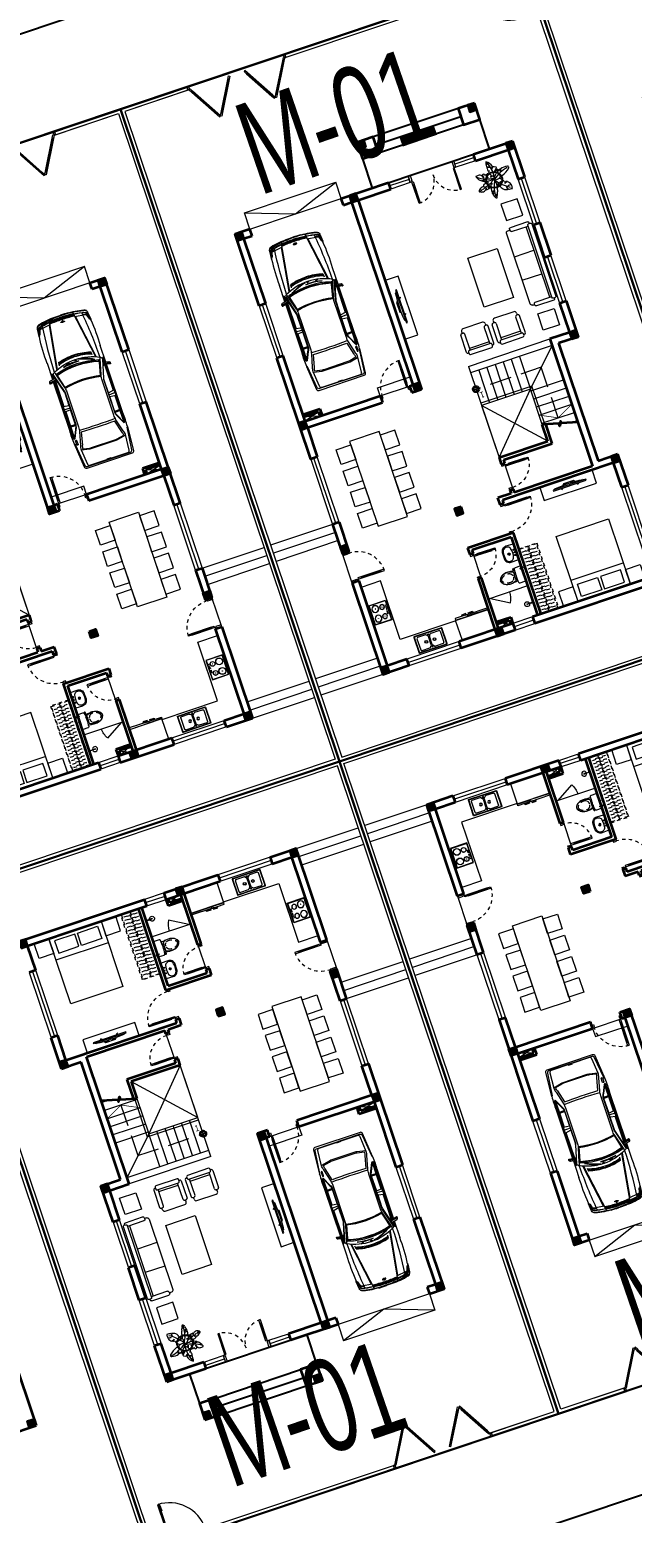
# Model space of a CAD drawing. Header units: metres. Extents: x 568006 to 1139366, y 2064802 to 4131555.
# Drawn here: x 569579.48 to 569596.98, y 2065793.66 to 2065836.79 of the extents above; entities that cross this region are included whole.
import ezdxf
from ezdxf.enums import TextEntityAlignment as Align
from ezdxf.xclip import XClip

# ---------------------------------------------------------------- set-up
doc = ezdxf.new("R2010")
doc.units = ezdxf.units.M
doc.header["$XCLIPFRAME"] = 0
for name, pattern in [('$AUDIT_BAD_LTYPE2', [0]), ('CENTER', [2, 1.25, -0.25, 0.25, -0.25]), ('DASHED', [0.75, 0.5, -0.25]), ('HIDDEN', [0.375, 0.25, -0.125]), ('HIDDEN2', [0.1875, 0.125, -0.0625]), ('X-5M-G-MB PHONGNGU$0$HIDDEN2', [0.1875, 0.125, -0.0625]), ('xref-thap C (mb tang 32-2)$0$HIDDEN', [0.375, 0.25, -0.125]), ('Xref-VCMT-BT3 - tuong bao$0$HIDDEN', [0.375, 0.25, -0.125])]:
    doc.linetypes.add(name, pattern=pattern)
doc.layers.get('0').update_dxf_attribs({"linetype": 'CONTINUOUS'})
doc.layers.get('DEFPOINTS').update_dxf_attribs({"color": 152, "linetype": 'CONTINUOUS'})
for name, color, linetype, lineweight in [('-CONCRETE', 1, 'CONTINUOUS', 35), ('-DOOR', 137, 'CONTINUOUS', 9), ('-FURNITURE', 46, 'CONTINUOUS', 9), ('-HIDE', 3, 'HIDDEN', 13), ('-KH', 143, 'CONTINUOUS', 13), ('-LINE1', 7, 'CONTINUOUS', 18), ('-TEXT', 7, 'CONTINUOUS', 15), ('-WALL', 4, 'CONTINUOUS', 35), ('A-Cay', 75, 'CONTINUOUS', 5), ('A-KY HIEU', 34, 'CONTINUOUS', 20), ('Bighome_khuat', 251, 'DASHED', 5), ('E- RANH GIOI', 1, 'CENTER', 13), ('hung-demlonha', 7, 'CONTINUOUS', 15)]:
    doc.layers.add(name, color=color, linetype=linetype, lineweight=lineweight)
for name, color, linetype in [('datOBt', 42, 'CONTINUOUS'), ('ghi_chu', 7, 'CONTINUOUS'), ('LogDg', 7, 'CONTINUOUS'), ('loKBT', 42, 'CONTINUOUS'), ('SOLO', 7, 'CONTINUOUS'), ('ViaHeS', 32, 'CONTINUOUS')]:
    doc.layers.add(name, color=color, linetype=linetype)
doc.styles.add('1', font='arial.ttf')
doc.styles.add('kieuchuDim', font='arial.ttf', dxfattribs={"width": 0.75})
doc.styles.add('QH1', font='arialbd.ttf', dxfattribs={"width": 0.8})

# ---------------------------------------------------------------- blocks, each defined once
blk = doc.blocks.new('A$C33BC4D2A')
at = {"layer": 'A-KY HIEU', "color": 0, "const_width": 1.022}
blk.add_lwpolyline([(14.345, -292.097), (14.345, -4.903), (414.985, -4.903), (414.985, -292.097)], close=True, dxfattribs=at)
at = {"layer": 'DEFPOINTS', "color": 125}
blk.add_lwpolyline([(0, -297), (420, -297), (420, 0), (0, 0)], close=True, dxfattribs=at)
blk = doc.blocks.new('t1$0$D11')
at = {"linetype": '$AUDIT_BAD_LTYPE2'}
for p, q in [((70, 100), (70, 1000)), ((90, 1000), (90, 100))]:
    blk.add_line(p, q, dxfattribs=at)
for points in [[(50, 1000), (90, 1000), (90, 1100), (50, 1100), (50, 1000)], [(50, 1003), (50, 100)], [(50, 100), (90, 100), (90, 0), (50, 0), (50, 100)]]:
    blk.add_lwpolyline(points)
for points in [[(118, 895), (118, 1064), (90, 1064), (90, 1036), (113, 1036), (113, 895)], [(0, 0), (50, 0), (50, -40), (60, -40), (60, -100), (0, -100)], [(1200, 0), (1150, 0), (1150, -40), (1140, -40), (1140, -100), (1200, -100)]]:
    blk.add_lwpolyline(points, close=True)
at = {"linetype": '$AUDIT_BAD_LTYPE2', "ltscale": 0.3}
blk.add_arc((50, 0), 1100, 0, 90, dxfattribs=at)
blk = doc.blocks.new('A$C6CE07C06')
for p, q in [((1925, 1839), (1915, 1601)), ((2811, 1945), (2844, 1766)), ((2816, 1953), (2822, 1954)), ((2828, 1949), (2860, 1769)), ((2900, 1839), (3433, 1839)), ((1355, 1774), (989, 1774)), ((1356, 1801), (1350, 1615)), ((1387, 1801), (1382, 1615)), ((1842, 1774), (1387, 1774)), ((1857, 1615), (1840, 1801)), ((1980, 1615), (2018, 1801)), ((2839, 1774), (2013, 1774)), ((2856, 1761), (2853, 1760)), ((3068, 1815), (2905, 1815)), ((3055, 1801), (2907, 1801)), ((2996, 1774), (2912, 1774)), ((3245, 1511), (3341, 1500)), ((3370, 1393), (3312, 1380)), ((3391, 1290), (3332, 1281)), ((3406, 1186), (3347, 1180)), ((3414, 1081), (3355, 1079)), ((3341, 465), (3245, 454)), ((3370, 572), (3312, 585)), ((3391, 675), (3332, 685)), ((3406, 779), (3347, 785)), ((3414, 884), (3355, 886)), ((1355, 191), (989, 191)), ((1356, 164), (1350, 350)), ((1387, 164), (1382, 351)), ((1842, 191), (1387, 191)), ((1857, 351), (1840, 164)), ((1925, 127), (1915, 364)), ((1980, 351), (2018, 164)), ((2839, 191), (2013, 191)), ((2811, 20), (2844, 199)), ((2816, 12), (2822, 11)), ((2828, 16), (2860, 196)), ((2901, 127), (3422, 127)), ((3068, 150), (2905, 150)), ((3055, 164), (2907, 164)), ((2996, 191), (2912, 191))]:
    blk.add_line(p, q)
for points in [[(48, 285), (48, 1680, -0.373826), (99, 1739), (803, 1820), (820, 1839), (54, 1773, 0.383818), (0, 1713), (0, 252, 0.383818), (54, 192), (820, 126), (803, 145), (99, 226, -0.373826)], [(2557, 404), (3001, 284, 0.388671), (3036, 301, 0.143383), (3036, 1665, 0.390953), (3001, 1682), (2557, 1559, -0.106047)], [(4564, 983, 0.027521), (4546, 1368, -0.543027), (4554, 1373), (4603, 1360, -0.308444), (4617, 1345, -0.028524), (4637, 983, -0.028524), (4617, 620, -0.308444), (4603, 605), (4554, 592, -0.543027), (4546, 597, 0.027521)], [(4501, 981, 0.027754), (4500, 1005, 0.037978), (4497, 1021, 0.078467), (4490, 1036, 0.253942), (4486, 1038, 0.253942), (4481, 1036, 0.078467), (4475, 1021, 0.037978), (4472, 1005, 0.027754), (4470, 981, 0.027754), (4472, 958, 0.037978), (4475, 941, 0.078467), (4481, 927, 0.253942), (4486, 924, 0.253942), (4490, 927, 0.078467), (4497, 941, 0.037978), (4500, 958, 0.027754)], [(906, 228), (776, 228, 0.414214), (764, 215), (764, 203, 0.414214), (776, 190), (906, 190, 0.414214), (919, 203), (919, 215, 0.414214)]]:
    blk.add_lwpolyline(points, format="xyb", close=True)
for points in [[(817, 1835, -0.039974), (1255, 1839), (2827, 1839)], [(2834, 1801), (999, 1801, 0.768317), (992, 1772), (1240, 1655, 0.14228), (1371, 1613), (1857, 1615), (1865, 1608), (1971, 1608), (1980, 1615), (2389, 1615, 0.077278), (2451, 1624), (3023, 1782, 0.231129), (3080, 1839)], [(2912, 1774), (2884, 1931, 0.322829), (2849, 1965), (2812, 1959, 0.422531), (2806, 1952), (2842, 1758), (2825, 1723)], [(4578, 1777, -0.06824), (4603, 1702, -0.051611), (4688, 983), (4688, 1178, 0.069896), (4626, 1707, 0.32103), (4523, 1797), (4292, 1820, 0.311578), (4273, 1810, 0.311578)], [(4553, 340, -0.027873), (3110, 247, -0.059366), (3058, 256), (2582, 386, 0.079464), (2446, 413), (1281, 413, 0.06068), (1127, 394), (736, 296, -0.120949), (592, 270), (116, 311, -0.39497), (59, 371), (59, 1600, -0.404135), (117, 1660), (602, 1699, -0.112937), (736, 1673), (1127, 1571, 0.06068), (1281, 1553), (2446, 1553, 0.070217), (2582, 1578), (3058, 1711, -0.044809), (3109, 1718, -0.02806), (4553, 1625)], [(585, 1698), (531, 1430, 0.050349), (524, 1369), (524, 593, 0.051729), (531, 530), (585, 271)], [(713, 346, -0.11132), (605, 325), (561, 536, -0.051729), (555, 593), (555, 1369, -0.050349), (560, 1424), (605, 1644, -0.111864), (714, 1623), (1102, 1522, 0.016174), (1102, 443), (713, 347)], [(2832, 150), (1846, 150), (999, 150, -0.758852), (984, 205), (1232, 321, -0.14996), (1372, 364), (1915, 364), (2389, 364, -0.077307), (2455, 354), (3016, 199, 0.360394), (3088, 230, 0.242572), (3089, 1735, 0.360655), (3017, 1766), (2455, 1611, -0.077307), (2389, 1601), (1915, 1601), (1372, 1601, -0.137614), (1232, 1645), (984, 1761, -0.758852), (999, 1815), (1846, 1815), (2832, 1815)], [(1170, 1557, 0.017383), (1170, 408, -9.34877)], [(2526, 1563, -0.107872), (2527, 402, 0.970081)], [(2537, 1565, -0.107895), (2538, 400, -0.109161)], [(3212, 1273, -0.045041), (3259, 1070, 0.050749), (3081, 1543, -0.062222), (3208, 1285), (3219, 1281), (3256, 1209)], [(3104, 1495, -0.052375), (3205, 1275), (3214, 1272), (3259, 1184)], [(4609, 1370, 0.043765), (4549, 1724, 0.303464), (4496, 1773), (4373, 1795, 0.018633), (4273, 1810, 0.083909), (4370, 1778), (4493, 1756, -0.304556), (4533, 1720, -0.038587), (4593, 1374)], [(4517, 1385), (4476, 1703, 0.304567), (4446, 1739), (4333, 1770, -0.23887), (4324, 1778), (4320, 1790)], [(4512, 1628), (4500, 1706, 0.304567), (4453, 1762), (4438, 1766)], [(3197, 762, -0.045041), (3153, 558, 0.050749), (3195, 1062, -0.062222), (3198, 775), (3207, 766), (3242, 679)], [(3239, 660), (3198, 760), (3191, 767, 0.052375), (3195, 1009)], [(4578, 188, 0.06824), (4603, 263, 0.051611), (4688, 983), (4688, 788, -0.069896), (4626, 258, -0.32103), (4523, 168), (4292, 145, -0.311578), (4273, 155, -0.311578)], [(4578, 988, 0.025968), (4561, 1353, -0.502127), (4565, 1357), (4613, 1347)], [(4613, 618), (4565, 608, -0.502127), (4561, 612, 0.02601), (4578, 977, 0.026384)], [(4689, 1226), (4695, 1226, -0.001921), (4700, 983)], [(4689, 739), (4695, 739, 0.001921), (4700, 983)], [(4611, 595, -0.046101), (4549, 241, -0.303464), (4496, 192), (4373, 171, -0.018633), (4273, 155, -0.083909), (4370, 187), (4493, 209, 0.304556), (4533, 245, 0.038587), (4593, 591)], [(4517, 580), (4476, 262, -0.304567), (4446, 227), (4333, 195, 0.23887), (4324, 187), (4320, 175)], [(817, 130, 0.041495), (1267, 127), (2827, 127)], [(2834, 164), (999, 164, -0.768317), (992, 193), (1240, 310, -0.149181), (1371, 351), (1857, 351), (1865, 357), (1971, 357), (1980, 351), (2389, 351, -0.077278), (2451, 341), (3023, 184, -0.228236), (3080, 127)], [(2912, 191), (2884, 34, -0.322829), (2849, 0), (2812, 6, -0.422531), (2806, 14), (2842, 207), (2825, 242)], [(4512, 337), (4500, 259, -0.304567), (4453, 203), (4438, 199)]]:
    blk.add_lwpolyline(points, format="xyb")
for points in [[(2072, 1839), (2072, 1815), (2251, 1815), (2251, 1839)], [(2092, 1839), (2092, 1830), (2233, 1830), (2233, 1839)], [(2835, 1963), (2874, 1764), (2872, 1737)], [(2558, 1553), (2959, 1653), (3041, 1653)], [(3153, 1597), (4682, 1360)], [(3157, 1617), (4514, 1407)], [(49, 1051), (76, 1051), (76, 920), (49, 920)], [(3153, 368), (4682, 605)], [(3157, 348), (4514, 558)], [(2072, 127), (2072, 150), (2251, 150), (2251, 127)], [(2092, 127), (2092, 135), (2233, 135), (2233, 127)], [(2558, 412), (2959, 313), (3041, 313)], [(2835, 2), (2874, 201), (2872, 228)]]:
    blk.add_lwpolyline(points)
blk.add_lwpolyline([(4637, 988), (4570, 988), (4570, 977), (4637, 977)], close=True)
blk.add_circle((4502, 982), 17.5)
for centre, radius, start, end in [((2818, 1947), 6.67, 102.2823, 190.4042), ((2821, 1948), 6.67, 10.3268, 82.609), ((3648, -4086), 5929, 83.9529, 92.0822), ((2851, 1767), 6.67, 190.4042, 285.2365), ((2854, 1768), 6.67, 285.2365, 10.3268), ((714, 984), 2372, 343.5716, 16.3779), ((714, 983), 2387, 343.6793, 16.2892), ((1629, 983), 1731, 359.9757, 17.6213), ((1607, 983), 1789, 359.9764, 16.8703), ((1629, 983), 1789, 359.9764, 16.7982), ((3280, 983), 40.8, 103.7631, 256.1858), ((3280, 983), 25.6, 111.5508, 248.398), ((1629, 982), 1731, 342.3787, 0.0243), ((1607, 982), 1789, 343.1297, 0.0236), ((1629, 982), 1789, 343.2018, 0.0236), ((1059, 1015), 3532, 359.565, 5.5133), ((1059, 950), 3532, 354.4867, 0.4446), ((1059, 1015), 3560, 359.5684, 5.381), ((1059, 950), 3560, 354.619, 0.4411), ((4612, 1343), 4.58, 6.5805, 75.1489), ((4612, 622), 4.58, 284.8511, 353.4195), ((2818, 19), 6.67, 169.5958, 257.7177), ((2821, 17), 6.67, 277.391, 349.6732), ((2851, 198), 6.67, 74.7635, 169.5958), ((2854, 197), 6.67, 349.6732, 74.7635), ((3653, 6050), 5928, 267.7698, 276.0029)]:
    blk.add_arc(centre, radius, start, end)
blk = doc.blocks.new('*U185')
for p, q in [((-1310, 550), (-1350, 550)), ((-1330, 100), (-1330, 550)), ((-90, 550), (-50, 550)), ((-70, 100), (-70, 550)), ((-1310, 100), (-1350, 100)), ((-90, 100), (-50, 100))]:
    blk.add_line(p, q)
for points in [[(-1350, 0), (-1310, 0), (-1310, 650), (-1350, 650)], [(-50, 0), (-90, 0), (-90, 650), (-50, 650)], [(-1400, -200), (-1340, -200), (-1340, -40), (-1350, -40), (-1350, 0), (-1400, 0)], [(0, -200), (-60, -200), (-60, -40), (-50, -40), (-50, 0), (0, 0)]]:
    blk.add_lwpolyline(points, close=True)
at = {"linetype": 'HIDDEN', "ltscale": 0.1}
for centre, start, end in [((-1350, 0), 0, 90), ((-50, 0), 90, 180)]:
    blk.add_arc(centre, 650, start, end, dxfattribs=at)
blk = doc.blocks.new('A$Cf08be9d0')
at = {"layer": '-FURNITURE'}
for p, q in [((0, 96), (0, 624)), ((36, 660), (84, 660)), ((60, 720), (60, 660)), ((2280, 780), (120, 780)), ((120, 624), (120, 120)), ((840, 780), (840, 180)), ((1560, 780), (1560, 180)), ((2280, 624), (2280, 120)), ((2364, 660), (2316, 660)), ((2340, 720), (2340, 660)), ((2400, 96), (2400, 624)), ((60, 60), (36, 60)), ((60, 84), (60, 36)), ((2304, 120), (96, 120)), ((96, 0), (2304, 0)), ((2280, 180), (120, 180)), ((2340, 36), (2340, 84)), ((2340, 60), (2364, 60))]:
    blk.add_line(p, q, dxfattribs=at)
for centre, radius, start, end in [((36, 624), 36, 90, 180), ((120, 720), 60, 90, 180), ((84, 624), 36, 0, 90), ((2280, 720), 60, 0, 90), ((2316, 624), 36, 90, 180), ((2364, 624), 36, 0, 90), ((36, 96), 36, 180, 270), ((96, 84), 36, 90, 180), ((96, 36), 36, 180, 270), ((2304, 84), 36, 0, 90), ((2304, 36), 36, 270, 0), ((2364, 96), 36, 270, 0)]:
    blk.add_arc(centre, radius, start, end, dxfattribs=at)
blk = doc.blocks.new('A$Ce56c61a3')
at = {"layer": '-FURNITURE'}
for p, q in [((0, 744), (0, 96)), ((84, 780), (36, 780)), ((60, 780), (60, 804)), ((96, 840), (624, 840)), ((120, 96), (120, 744)), ((624, 720), (120, 720)), ((180, 120), (180, 720)), ((660, 804), (660, 756)), ((720, 780), (660, 780)), ((780, 120), (780, 720)), ((36, 60), (84, 60)), ((60, 60), (60, 36)), ((96, 0), (624, 0)), ((624, 120), (120, 120)), ((660, 36), (660, 84)), ((720, 60), (660, 60))]:
    blk.add_line(p, q, dxfattribs=at)
for centre, radius, start, end in [((36, 744), 36, 90, 180), ((96, 804), 36, 90, 180), ((84, 744), 36, 0, 90), ((624, 804), 36, 0, 90), ((624, 756), 36, 270, 0), ((720, 720), 60, 0, 90), ((36, 96), 36, 180, 270), ((96, 36), 36, 180, 270), ((84, 96), 36, 270, 0), ((624, 84), 36, 0, 90), ((624, 36), 36, 270, 0), ((720, 120), 60, 270, 0)]:
    blk.add_arc(centre, radius, start, end, dxfattribs=at)
blk = doc.blocks.new('*U288')
at = {"color": 251}
blk.add_line((-70, 100), (-70, 600), dxfattribs=at)
for points in [[(-50, 0), (-50, 700), (-90, 700), (-90, 0)], [(-50, 100), (-90, 100), (-90, 600), (-50, 600)], [(-800, -100), (-740, -100), (-740, -40), (-750, -40), (-750, 0), (-800, 0)], [(0, -100), (-60, -100), (-60, -40), (-50, -40), (-50, 0), (0, 0)]]:
    blk.add_lwpolyline(points, close=True)
at = {"layer": 'Bighome_khuat', "linetype": 'Xref-VCMT-BT3 - tuong bao$0$HIDDEN'}
blk.add_arc((-50, 0), 700, 90, 180, dxfattribs=at)
blk = doc.blocks.new('A$C14986441')
at = {"ltscale": 3}
for p, q in [((-250, 420), (-250, -420)), ((240, 430), (-240, 430)), ((-200, 325), (-200, 87)), ((-191, 66), (-149, 24)), ((170, 355), (-170, 355)), ((-128, 15), (128, 15)), ((149, 24), (191, 66)), ((200, 87), (200, 325)), ((250, -420), (250, 420)), ((-240, -430), (240, -430)), ((-200, -325), (-200, -87)), ((-191, -66), (-149, -24)), ((170, -355), (-170, -355)), ((-128, -15), (128, -15)), ((149, -24), (191, -66)), ((200, -87), (200, -325))]:
    blk.add_line(p, q, dxfattribs=at)
blk.add_lwpolyline([(240, -390), (240, 390, 0.414214), (210, 420), (-210, 420, 0.414214), (-240, 390), (-240, -390, 0.414214), (-210, -420), (210, -420, 0.414214)], format="xyb", close=True, dxfattribs=at)
for centre, radius in [((-186, 0), 17.5), ((0, 125), 40), ((0, 125), 35), ((185, 0), 17.5), ((0, -125), 40), ((0, -125), 35)]:
    blk.add_circle(centre, radius, dxfattribs=at)
for centre, radius, start, end in [((-240, 420), 10, 90, 180), ((-170, 325), 30, 90, 180), ((-170, 87), 30, 180, 225), ((-128, 45), 30, 225, 270), ((128, 45), 30, 270, 315), ((170, 325), 30, 0, 90), ((170, 87), 30, 315, 0), ((240, 420), 10, 0, 90), ((-240, -420), 10, 180, 270), ((-170, -87), 30, 135, 180), ((-170, -325), 30, 180, 270), ((-128, -45), 30, 90, 135), ((128, -45), 30, 45, 90), ((170, -325), 30, 270, 0), ((170, -87), 30, 0, 45), ((240, -420), 10, 270, 0)]:
    blk.add_arc(centre, radius, start, end, dxfattribs=at)
blk = doc.blocks.new('A$C23F441E4')
at = {"ltscale": 3}
blk.add_lwpolyline([(-300, 0), (-300, -510), (300, -510), (300, 0), (-300, 0)], dxfattribs=at)
for points in [[(-290, -10), (-290, -500), (290, -500), (290, -10)], [(-100, -46), (-15, -46), (-15, -56), (-100, -56)]]:
    blk.add_lwpolyline(points, close=True, dxfattribs=at)
for centre, radius in [((-147, -359), 100), ((-147, -359), 97), ((-139, -156), 70), ((-139, -156), 67), ((-147, -359), 2), ((-139, -156), 2), ((37, -48), 6.6), ((147, -359), 100), ((147, -359), 97), ((74, -48), 6.6), ((139, -156), 70), ((139, -156), 67), ((112, -48), 6.6), ((139, -156), 2), ((147, -359), 2), ((160, -48), 6.6)]:
    blk.add_circle(centre, radius, dxfattribs=at)
blk = doc.blocks.new('A$C55AD6C8F')
at = {"ltscale": 3}
for p, q in [((-670, 624), (-670, 1000)), ((-670, 1000), (-624, 1000)), ((-624, 1000), (-624, 624)), ((0, 1000), (-615, 1000)), ((-615, 1000), (-615, 0)), ((0, 0), (0, 1000)), ((-624, 624), (-670, 624)), ((-670, 613), (-670, 18)), ((-624, 613), (-670, 613)), ((-624, 18), (-624, 613)), ((-670, 18), (-624, 18)), ((-615, 0), (0, 0))]:
    blk.add_line(p, q, dxfattribs=at)
at = {"ltscale": 3, "elevation": 0}
for points in [[(-670, 688), (-670, 657), (-710, 657), (-710, 788), (-691, 788), (-691, 688)], [(-670, 549), (-670, 580), (-710, 580), (-710, 449), (-691, 449), (-691, 549)]]:
    blk.add_lwpolyline(points, close=True, dxfattribs=at)
blk = doc.blocks.new('*U186')
at = {"color": 251}
blk.add_line((-70, 100), (-70, 700), dxfattribs=at)
for points in [[(-50, 0), (-50, 800), (-90, 800), (-90, 0)], [(-50, 100), (-90, 100), (-90, 700), (-50, 700)], [(-900, -100), (-840, -100), (-840, -40), (-850, -40), (-850, 0), (-900, 0)], [(0, -100), (-60, -100), (-60, -40), (-50, -40), (-50, 0), (0, 0)]]:
    blk.add_lwpolyline(points, close=True)
at = {"layer": 'Bighome_khuat', "linetype": 'Xref-VCMT-BT3 - tuong bao$0$HIDDEN'}
blk.add_arc((-50, 0), 800, 90, 180, dxfattribs=at)
blk = doc.blocks.new('*U289')
at = {"color": 251}
blk.add_line((-70, 100), (-70, 700), dxfattribs=at)
for points in [[(-50, 0), (-50, 800), (-90, 800), (-90, 0)], [(-50, 100), (-90, 100), (-90, 700), (-50, 700)], [(-900, -200), (-840, -200), (-840, -40), (-850, -40), (-850, 0), (-900, 0)], [(0, -200), (-60, -200), (-60, -40), (-50, -40), (-50, 0), (0, 0)]]:
    blk.add_lwpolyline(points, close=True)
at = {"layer": 'Bighome_khuat', "linetype": 'Xref-VCMT-BT3 - tuong bao$0$HIDDEN'}
blk.add_arc((-50, 0), 800, 90, 180, dxfattribs=at)
blk = doc.blocks.new('A$C32e20c34')
blk.add_line((657, 2050), (657, 450))
for points in [[(0, 2050), (450, 2050), (450, 2500), (0, 2500)], [(109, 1910), (485.5, 1910), (485.5, 1292.5), (109, 1292.5)], [(109, 590), (485.5, 590), (485.5, 1207.5), (109, 1207.5)], [(0, 450), (450, 450), (450, 0), (0, 0)]]:
    blk.add_lwpolyline(points, close=True)
blk.add_lwpolyline([(0, 2050), (2000, 2050), (2000, 450), (0, 450), (0, 2050)])
blk = doc.blocks.new('*U256')
at = {"linetype": 'X-5M-G-MB PHONGNGU$0$HIDDEN2'}
for points in [[(0, 600), (0, 0), (2182, 0), (2182, 600)], [(2162, 580), (2162, 20), (20, 20), (20, 580)], [(2162, 287), (2162, 313), (20, 313), (20, 287)], [(114, 319), (109, 319), (109, 280), (114, 280)], [(228, 319), (223, 319), (223, 280), (228, 280)], [(342, 319), (337, 319), (337, 280), (342, 280)], [(456, 319), (451, 319), (451, 280), (456, 280)], [(570, 319), (565, 319), (565, 280), (570, 280)], [(684, 319), (679, 319), (679, 280), (684, 280)], [(798, 319), (793, 319), (793, 280), (798, 280)], [(912, 319), (907, 319), (907, 280), (912, 280)], [(1026, 319), (1021, 319), (1021, 280), (1026, 280)], [(1140, 319), (1135, 319), (1135, 280), (1140, 280)], [(1254, 319), (1249, 319), (1249, 280), (1254, 280)], [(1368, 319), (1363, 319), (1363, 280), (1368, 280)], [(1482, 319), (1477, 319), (1477, 280), (1482, 280)], [(1596, 319), (1591, 319), (1591, 280), (1596, 280)], [(1710, 319), (1705, 319), (1705, 280), (1710, 280)], [(1824, 319), (1819, 319), (1819, 280), (1824, 280)], [(1938, 319), (1933, 319), (1933, 280), (1938, 280)], [(2052, 319), (2047, 319), (2047, 280), (2052, 280)]]:
    blk.add_lwpolyline(points, close=True, dxfattribs=at)
for points in [[(122, 313), (122, 515), (100, 515), (100, 313)], [(236, 313), (236, 515), (214, 515), (214, 313)], [(350, 313), (350, 515), (328, 515), (328, 313)], [(464, 313), (464, 515), (442, 515), (442, 313)], [(578, 313), (578, 515), (556, 515), (556, 313)], [(692, 313), (692, 515), (670, 515), (670, 313)], [(806, 313), (806, 515), (784, 515), (784, 313)], [(920, 313), (920, 515), (898, 515), (898, 313)], [(1034, 313), (1034, 515), (1012, 515), (1012, 313)], [(1148, 313), (1148, 515), (1126, 515), (1126, 313)], [(1262, 313), (1262, 515), (1240, 515), (1240, 313)], [(1376, 313), (1376, 515), (1354, 515), (1354, 313)], [(1490, 313), (1490, 515), (1468, 515), (1468, 313)], [(1604, 313), (1604, 515), (1582, 515), (1582, 313)], [(1718, 313), (1718, 515), (1696, 515), (1696, 313)], [(1832, 313), (1832, 515), (1810, 515), (1810, 313)], [(1946, 313), (1946, 515), (1924, 515), (1924, 313)], [(2060, 313), (2060, 515), (2038, 515), (2038, 313)], [(100, 287), (100, 92), (122, 92), (122, 287)], [(214, 287), (214, 92), (236, 92), (236, 287)], [(328, 287), (328, 92), (350, 92), (350, 287)], [(442, 287), (442, 92), (464, 92), (464, 287)], [(556, 287), (556, 92), (578, 92), (578, 287)], [(670, 287), (670, 92), (692, 92), (692, 287)], [(784, 287), (784, 92), (806, 92), (806, 287)], [(898, 287), (898, 92), (920, 92), (920, 287)], [(1012, 287), (1012, 92), (1034, 92), (1034, 287)], [(1126, 287), (1126, 92), (1148, 92), (1148, 287)], [(1240, 287), (1240, 92), (1262, 92), (1262, 287)], [(1354, 287), (1354, 92), (1376, 92), (1376, 287)], [(1468, 287), (1468, 92), (1490, 92), (1490, 287)], [(1582, 287), (1582, 92), (1604, 92), (1604, 287)], [(1696, 287), (1696, 92), (1718, 92), (1718, 287)], [(1810, 287), (1810, 92), (1832, 92), (1832, 287)], [(1924, 287), (1924, 92), (1946, 92), (1946, 287)], [(2038, 287), (2038, 92), (2060, 92), (2060, 287)]]:
    blk.add_lwpolyline(points, dxfattribs=at)
blk = doc.blocks.new('XR.MB.LM123$0$tvi 1')
blk.add_lwpolyline([(29, 0), (29, -1000), (0, -1000), (0, 0)], close=True)
for points in [[(-24, -236), (-39, -252)], [(0, -285), (-39, -252)], [(0, -256), (-24, -236)], [(29, -50), (52, -81)], [(70, -315), (111, -350), (111, -650), (70, -685)], [(89, -446), (89, -360), (71, -345)], [(0, -715), (-39, -748)], [(-24, -764), (-39, -748)], [(0, -744), (-24, -764)], [(89, -554), (89, -640), (71, -655)], [(89, -446), (73, -446)], [(89, -554), (73, -554)], [(29, -950), (52, -919)]]:
    blk.add_lwpolyline(points)
blk.add_arc((-4025, -500), 4099, 354.1311, 5.8689)
blk = doc.blocks.new('A$C5C575821')
at = {"layer": '-CONCRETE'}
h = blk.add_hatch(color=256, dxfattribs=at)
h.dxf.hatch_style = 1
h.paths.add_polyline_path([(0, 200), (0, 0), (200, 0), (200, 200)])
blk.add_lwpolyline([(0, 0), (200, 0), (200, 200), (0, 200)], close=True, dxfattribs=at)
blk = doc.blocks.new('LUOI M1')
at = {"layer": '-WALL'}
for p in [(-200, 13100), (4600, 13100), (8100, 13100), (-200, 9400), (4600, 9400), (8100, 9400), (-200, 5600), (4600, 5600), (8100, 5600), (-200, -200), (4600, -200), (8100, -200)]:
    blk.add_blockref('A$C5C575821', p, dxfattribs=at)
blk = doc.blocks.new('*U83')
at = {"color": 251}
blk.add_line((-70, 100), (-70, 550), dxfattribs=at)
for points in [[(-50, 0), (-50, 650), (-90, 650), (-90, 0)], [(-50, 100), (-90, 100), (-90, 550), (-50, 550)], [(-750, -100), (-690, -100), (-690, -40), (-700, -40), (-700, 0), (-750, 0)], [(0, -100), (-60, -100), (-60, -40), (-50, -40), (-50, 0), (0, 0)]]:
    blk.add_lwpolyline(points, close=True)
at = {"layer": 'Bighome_khuat', "linetype": 'Xref-VCMT-BT3 - tuong bao$0$HIDDEN'}
blk.add_arc((-50, 0), 650, 90, 180, dxfattribs=at)
blk = doc.blocks.new('A$Ca51cd422')
for p, q in [((167, 414), (224, 414)), ((195, 383), (195, 443)), ((249, 215), (342, 215)), ((267, 429), (324, 429)), ((295, 398), (295, 458)), ((295, 165), (295, 264)), ((367, 414), (424, 414)), ((395, 383), (395, 443))]:
    blk.add_line(p, q)
for points in [[(0, 200, 0.414214), (200, 0), (390, 0, 0.414214), (590, 200), (581, 446, 0.409799), (551, 475), (39, 475, 0.403607), (9, 446)], [(177, 40, 0.090773), (424, 43, 0.149887), (521, 96, 0.430722), (482, 321, 0.080637), (470, 327, 0.127732), (125, 329, 0.074208), (114, 325, 0.443092), (69, 96, 0.13364), (154, 46, 0.033617)]]:
    blk.add_lwpolyline(points, format="xyb", close=True)
for centre, radius in [((195, 414), 17.5), ((295, 215), 37.5), ((295, 215), 22.5), ((295, 215), 22.5), ((295, 429), 17.5), ((395, 414), 17.5)]:
    blk.add_circle(centre, radius)
blk = doc.blocks.new('shower')
for points in [[(180929, -32327), (180902, -32327), (180902, -32316), (180929, -32316)], [(180919, -32316), (180912, -32316), (180912, -32147), (180919, -32147)]]:
    blk.add_lwpolyline(points, close=True)
for radius, start, end in [(72, 272.7907, 267.2093), (8.35, 294.8355, 245.1645)]:
    blk.add_arc((180916, -32147), radius, start, end)
blk = doc.blocks.new('A$C18091ED7')
for p, q in [((-83, -267), (-83, -300)), ((-83, -278), (-83, -288)), ((-61, -290), (-83, -290)), ((-63, -265), (-81, -265)), ((-61, -267), (-61, -300)), ((0, -42), (0, 0)), ((61, -267), (61, -300)), ((61, -290), (83, -290)), ((63, -265), (81, -265)), ((83, -267), (83, -300)), ((83, -278), (83, -288)), ((146, -27), (179, -27)), ((146, -27), (146, -30)), ((146, -30), (166, -30)), ((153, -37), (146, -30)), ((152, 0), (152, -27)), ((152, 0), (179, 0)), ((153, -37), (166, -37)), ((153, -40), (153, -37)), ((153, -40), (178, -40)), ((153, -40), (178, -40)), ((153, -40), (153, -42)), ((165, -262), (165, -290)), ((185, -30), (166, -30)), ((178, -37), (166, -37)), ((168, -260), (228, -260)), ((168, -292), (207, -292)), ((185, -30), (178, -37)), ((178, -37), (178, -40)), ((178, -40), (178, -42)), ((179, 0), (179, -27)), ((179, -27), (185, -27)), ((185, -27), (185, -30)), ((231, -274), (231, -262))]:
    blk.add_line(p, q)
for points in [[(230, -219, -0.137407), (225, -235), (222, -241, -0.236081), (198, -255, -0.051961), (-198, -255, -0.236081), (-222, -241), (-225, -235, -0.137407), (-230, -219), (-230, -72, -0.198912), (-226, -63), (-209, -46, -0.198912), (-200, -42), (0, -42), (200, -42, -0.198912), (209, -46), (226, -63, -0.198912), (230, -72)], [(144, -619, -0.212405), (26, -734, -0.027685), (-1, -739, -0.022279), (-26, -734, -0.212405), (-144, -619, -0.142796), (-167, -428, -0.093005), (-128, -309, -0.256439), (-111, -300), (0, -300), (111, -300, -0.256439), (128, -309, -0.093005), (167, -428, -0.142796)]]:
    blk.add_lwpolyline(points, format="xyb", close=True)
at = {"linetype": 'xref-thap C (mb tang 32-2)$0$HIDDEN', "ltscale": 100}
blk.add_lwpolyline([(61, -669, -0.199031), (0, -699, -0.199031), (-61, -669, -0.218924), (-132, -478, -0.153791), (-112, -404, -0.236701), (0, -348, -0.236701), (112, -404, -0.153791), (132, -478, -0.218924)], format="xyb", close=True, dxfattribs=at)
blk.add_circle((166, -78), 13.9)
for centre, radius, start, end in [((-81, -267), 1.98, 90, 180), ((-63, -267), 1.98, 0, 90), ((63, -267), 1.98, 90, 180), ((81, -267), 1.98, 0, 90), ((168, -262), 2.47, 90, 180), ((168, -290), 2.47, 180, 270), ((207, -277), 15.5, 270, 306.4659), ((168, -225), 80.1, 306.4659, 320.3123), ((228, -274), 2.47, 320.3123, 0)]:
    blk.add_arc(centre, radius, start, end)
for points in [[(-156, -259), (-157, -267), (-164, -328), (-169, -385), (-184, -528), (-136, -679), (-50, -735), (-20, -741), (0, -744)], [(156, -259), (157, -267), (164, -328), (169, -385), (184, -528), (136, -679), (50, -735), (20, -741), (0, -744)]]:
    blk.add_open_spline(points, degree=3, knots=[130.613938, 130.613938, 130.613938, 130.613938, 152.852109, 311.129351, 417.703951, 561.383393, 697.692632, 710.812262, 710.812262, 710.812262, 710.812262])
blk = doc.blocks.new('A$C8aa8c7e6')
at = {"layer": '-FURNITURE'}
for points in [[(542, 1350), (92, 1350), (92, 1800), (542, 1800), (542, 1350)], [(1192, 1350), (742, 1350), (742, 1800), (1192, 1800), (1192, 1350)], [(1842, 1350), (1392, 1350), (1392, 1800), (1842, 1800), (1842, 1350)], [(2492, 1350), (2042, 1350), (2042, 1800), (2492, 1800), (2492, 1350)], [(2600, 1350), (0, 1350), (0, 450), (2600, 450), (2600, 1350)], [(542, 450), (92, 450), (92, 0), (542, 0), (542, 450)], [(1192, 450), (742, 450), (742, 0), (1192, 0), (1192, 450)], [(1842, 450), (1392, 450), (1392, 0), (1842, 0), (1842, 450)], [(2492, 450), (2042, 450), (2042, 0), (2492, 0), (2492, 450)]]:
    blk.add_lwpolyline(points, dxfattribs=at)
blk = doc.blocks.new('mb-cay16')
for p, q in [((79, 629), (131, 565)), ((-612, 395), (-475, 368)), ((-475, 368), (-605, 366)), ((-490, 209), (-374, 255)), ((-374, 255), (-461, 192)), ((-433, 528), (-402, 389)), ((-402, 389), (-403, 519)), ((-346, 111), (-191, 154)), ((-191, 154), (-338, 93)), ((-113, 139), (-112, 254)), ((-113, 139), (-91, 231)), ((76, 249), (-23, 300)), ((-12, 331), (76, 249)), ((131, 565), (69, 607)), ((195, 106), (117, 106)), ((117, 106), (180, 78)), ((247, 422), (149, 395)), ((149, 395), (242, 402)), ((231, 524), (166, 464)), ((166, 464), (244, 504)), ((260, 6), (450, 8)), ((395, -26), (260, 6)), ((323, 141), (303, 240)), ((334, 245), (323, 141)), ((409, 179), (522, 284)), ((448, 268), (409, 179)), ((532, 87), (448, 120)), ((448, 120), (574, 92)), ((693, 264), (615, 197)), ((615, 197), (723, 244)), ((-400, -385), (-364, -279)), ((-312, -137), (-374, -96)), ((-364, -279), (-356, -378)), ((-312, -77), (-291, -67)), ((-312, -142), (-312, -77)), ((-291, -67), (-286, -129)), ((-286, -129), (-267, -55)), ((-262, -431), (-77, -321)), ((-77, -321), (-253, -484)), ((-111, -563), (-53, -498)), ((-53, -498), (-105, -588)), ((128, -621), (24, -595)), ((24, -595), (128, -650)), ((36, -233), (100, -165)), ((100, -165), (61, -263)), ((115, -424), (62, -449)), ((62, -449), (119, -456)), ((218, -196), (205, -361)), ((237, -357), (218, -196)), ((485, -134), (354, -151)), ((354, -151), (513, -157)), ((410, -375), (385, -251)), ((385, -251), (430, -368)), ((120, -758), (65, -741)), ((65, -741), (116, -789))]:
    blk.add_line(p, q)
for centre, radius, start, end in [((-979, 594), 1130, 330.67245, 3.64103), ((672, 341), 659, 146.01896, 154.0763), ((103, 601), 111, 7.54311, 78.04737), ((-329, 448), 288, 161.22057, 190.46391), ((-329, 448), 288, 196.40707, 234.18705), ((-592, -284), 825, 78.82497, 90.66973), ((-1567, -1154), 1923, 36.70352, 57.46955), ((-428, 307), 116, 233.23245, 237.5887), ((-428, 307), 116, 255.92903, 267.09096), ((-423, 137), 55.6, 24.20547, 101.40539), ((-592, -284), 825, 67.69491, 76.79451), ((21, 337), 432, 204.20547, 211.55133), ((21, 337), 432, 213.43574, 237.83866), ((-446, 225), 304, 15.84499, 56.6107), ((-65, 333), 91.7, 195.84499, 230.56058), ((-339, 0), 339, 47.95142, 50.56058), ((-339, 0), 339, 354.60078, 42.92546), ((1597, -159), 1682, 164.075, 168.42838), ((-120, 252), 347, 286.68382, 329.89098), ((1597, -159), 1682, 162.73003, 163.0792), ((-1650, 851), 1718, 342.73003, 347.61683), ((672, 341), 659, 156.20131, 167.61683), ((2154, -4834), 5268, 107.3413, 112.30582), ((-120, 252), 347, 335.14276, 8.16711), ((371, 601), 160, 174.7063, 208.78898), ((932, 225), 712, 165.62389, 173.84973), ((-317, 3808), 3622, 278.63524, 279.86649), ((129, 455), 123, 344.00841, 22.93603), ((932, 225), 712, 164.00841, 164.11009), ((-317, 3808), 3622, 280.35814, 282.19773), ((222, 322), 389, 305.99623, 321.84597), ((-317, 3808), 3622, 283.39804, 283.54829), ((583, 70), 223, 60.44682, 103.54829), ((501, 377), 294, 284.4707, 323.14766), ((710, 220), 32.6, 323.14766, 55.43795), ((-695, -345), 48.9, 135.02068, 258.40698), ((-116, -923), 867, 107.22311, 135.02068), ((-570, 293), 699, 259.55572, 284.07698), ((-1002, 1224), 1607, 281.5143, 307.81512), ((-514, 139), 540, 287.04088, 341.5638), ((-107, -353), 338, 71.72741, 118.19391), ((-28, -420), 234, 157.07713, 182.74732), ((-197, -468), 57.9, 196.05894, 237.73172), ((-28, -420), 234, 195.99005, 196.05894), ((-51, -236), 332, 237.73172, 259.80305), ((272, -512), 385, 191.41461, 242.88771), ((1131, -297), 1182, 173.24967, 205.59269), ((808, 380), 986, 210.56587, 218.42142), ((-127, -1432), 1327, 53.45552, 85.59403), ((376, -5410), 5352, 91.68042, 93.97712), ((808, 380), 986, 220.69477, 225.75557), ((205, -352), 101, 159.08152, 190.52006), ((-1182, -610), 1311, 8.16996, 10.52006), ((-1182, -610), 1311, 1.75564, 6.73455), ((205, -239), 122, 225.75557, 269.97568), ((-875, -604), 1004, 358.98997, 1.92966), ((233, -520), 459, 57.07131, 91.68042), ((205, -239), 122, 285.20686, 289.73687), ((544, -1184), 882, 107.10126, 109.73687), ((222, 322), 389, 277.77307, 296.42515), ((290, -359), 18.4, 357.81276, 107.10126), ((341, -361), 32.2, 177.81276, 248.04605), ((357, -321), 74.9, 248.04605, 310.86142), ((432, -409), 40.5, 122.98824, 130.86142), ((432, -409), 40.5, 45.3238, 92.90929), ((541, -299), 114, 225.3238, 268.31736), ((233, -520), 459, 17.5149, 52.2403), ((560, 349), 762, 268.31736, 278.12574), ((666, -393), 12.2, 278.12574, 73.06874), ((-875, -604), 1004, 345.52388, 349.58652), ((-875, -604), 1004, 351.20185, 357.36022)]:
    blk.add_arc(centre, radius, start, end)
blk = doc.blocks.new('A$C249437F6')
at = {"layer": '-DOOR'}
for p, q in [((29.309, 23.329), (29.799, 24.178)), ((29.829, 24.16), (29.339, 23.312)), ((29.929, 24.16), (30.419, 23.312)), ((30.449, 23.329), (29.959, 24.178)), ((30.988, 23.329), (31.478, 24.178)), ((31.508, 24.16), (31.018, 23.312)), ((31.608, 24.16), (32.098, 23.312)), ((32.129, 23.329), (31.639, 24.178)), ((29.219, 23.143), (29.219, 23.243)), ((32.219, 23.143), (32.219, 23.243))]:
    blk.add_line(p, q, dxfattribs=at)
for points in [[(28.199, 41.143), (27.599, 41.143), (27.599, 40.943), (28.199, 40.943)], [(29.849, 41.143), (29.849, 40.943), (31.449, 40.943), (31.449, 41.143)], [(23.949, 40.193), (23.749, 40.193), (23.749, 38.193), (23.949, 38.193)], [(32.049, 34.543), (32.249, 34.543), (32.249, 36.543), (32.049, 36.543)], [(23.749, 31.143), (23.949, 31.143), (23.949, 32.543), (23.749, 32.543)], [(32.049, 29.843), (32.249, 29.843), (32.249, 31.443), (32.049, 31.443)], [(23.749, 30.143), (23.949, 30.143), (23.949, 28.743), (23.749, 28.743)], [(24.949, 27.843), (25.549, 27.843), (25.549, 27.643), (24.949, 27.643)], [(26.949, 27.843), (27.549, 27.843), (27.549, 27.643), (26.949, 27.643)], [(29.815, 24.18), (29.823, 24.175), (29.323, 23.309), (29.315, 23.314)], [(29.879, 24.247), (29.829, 24.16), (29.818, 24.167), (29.823, 24.175), (29.815, 24.18), (29.81, 24.172), (29.799, 24.178), (29.849, 24.265)], [(29.879, 24.247), (29.929, 24.16), (29.94, 24.167), (29.935, 24.175), (29.944, 24.18), (29.949, 24.172), (29.959, 24.178), (29.909, 24.265)], [(29.944, 24.18), (29.935, 24.175), (30.435, 23.309), (30.444, 23.314)], [(31.494, 24.18), (31.503, 24.175), (31.003, 23.309), (30.994, 23.314)], [(31.558, 24.247), (31.508, 24.16), (31.498, 24.167), (31.503, 24.175), (31.494, 24.18), (31.489, 24.172), (31.478, 24.178), (31.528, 24.265)], [(31.558, 24.247), (31.608, 24.16), (31.619, 24.167), (31.614, 24.175), (31.623, 24.18), (31.628, 24.172), (31.639, 24.178), (31.589, 24.265)], [(31.623, 24.18), (31.614, 24.175), (32.114, 23.309), (32.123, 23.314)], [(29.32, 23.323), (29.315, 23.314), (29.323, 23.309), (29.328, 23.318), (29.339, 23.312), (29.289, 23.225), (29.259, 23.243), (29.309, 23.329)], [(30.439, 23.323), (30.444, 23.314), (30.435, 23.309), (30.43, 23.318), (30.419, 23.312), (30.469, 23.225), (30.499, 23.243), (30.449, 23.329)], [(30.999, 23.323), (30.994, 23.314), (31.003, 23.309), (31.008, 23.318), (31.018, 23.312), (30.968, 23.225), (30.938, 23.243), (30.988, 23.329)], [(32.118, 23.323), (32.123, 23.314), (32.114, 23.309), (32.109, 23.318), (32.098, 23.312), (32.148, 23.225), (32.179, 23.243), (32.129, 23.329)], [(29.269, 23.208), (29.259, 23.208), (29.259, 23.243), (29.219, 23.243), (29.219, 23.143), (29.269, 23.143)], [(32.169, 23.208), (32.179, 23.208), (32.179, 23.243), (32.219, 23.243), (32.219, 23.143), (32.169, 23.143)]]:
    blk.add_lwpolyline(points, close=True, dxfattribs=at)
for points in [[(27.599, 41.043), (28.199, 41.043)], [(31.449, 41.043), (29.849, 41.043)], [(23.849, 40.193), (23.849, 38.193)], [(28.649, 39.393), (28.649, 38.643)], [(32.249, 38.342), (32.249, 37.442)], [(26.949, 37.243), (26.949, 36.443)], [(32.149, 36.543), (32.149, 34.543)], [(29.749, 33.443), (29.749, 33.193), (28.749, 33.193)], [(29.749, 33.443), (28.849, 33.443)], [(23.849, 32.543), (23.849, 31.143)], [(32.149, 31.443), (32.149, 29.843)], [(23.849, 28.743), (23.849, 30.143)], [(24.949, 27.743), (25.549, 27.743)], [(26.949, 27.743), (27.549, 27.743)]]:
    blk.add_lwpolyline(points, dxfattribs=at)
at = {"layer": '-FURNITURE'}
for p, q in [((29.749, 40.342), (31.449, 40.342)), ((31.449, 40.342), (31.449, 38.542)), ((27.449, 40.043), (28.649, 40.043)), ((31.449, 38.542), (32.049, 38.542))]:
    blk.add_line(p, q, dxfattribs=at)
for points in [[(28.269, 40.813), (28.549, 40.943)], [(28.269, 40.943), (28.549, 40.813)], [(28.589, 40.043), (28.073, 40.35)], [(31.599, 33.313), (32.049, 33.443)], [(31.599, 33.443), (32.049, 33.313)]]:
    blk.add_lwpolyline(points, dxfattribs=at)
for points in [[(24.599, 37.843), (24.599, 37.443), (26.199, 37.443), (26.199, 37.843)], [(24.152, 32.639), (24.152, 33.139), (24.652, 33.139), (24.652, 32.639)], [(25.168, 30.46), (25.168, 31.96), (26.068, 31.96), (26.068, 30.46)], [(28.149, 30.31), (28.549, 30.31), (28.549, 32.11), (28.149, 32.11)], [(24.152, 29.78), (24.152, 29.28), (24.652, 29.28), (24.652, 29.78)]]:
    blk.add_lwpolyline(points, close=True, dxfattribs=at)
blk.add_arc((28.589, 40.043), 0.6, 149.2494, 180, dxfattribs=at)
at = {"layer": '-HIDE', "ltscale": 10}
for points in [[(27.049, 36.243), (25.549, 34.643)], [(25.549, 36.243), (27.049, 34.643)]]:
    blk.add_lwpolyline(points, dxfattribs=at)
at = {"layer": '-KH', "linetype": 'HIDDEN2', "ltscale": 5}
blk.add_lwpolyline([(25.049, 35.693), (25.049, 34.143), (27.129, 34.143)], dxfattribs=at)
at = {"layer": '-LINE1'}
for p, q in [((27.049, 33.443), (27.049, 36.243)), ((27.049, 34.643), (27.049, 36.243)), ((25.479, 35.746), (25.479, 34.573)), ((25.549, 35.73), (25.549, 34.643)), ((25.479, 34.573), (27.049, 34.573)), ((25.549, 33.643), (25.549, 34.643)), ((25.549, 34.643), (27.049, 34.643)), ((25.799, 33.643), (25.799, 34.643)), ((26.049, 33.643), (26.049, 34.643)), ((26.299, 33.643), (26.299, 34.643)), ((26.549, 33.643), (26.549, 34.643)), ((26.799, 33.643), (26.799, 34.643)), ((24.549, 33.643), (27.049, 33.643)), ((27.049, 33.443), (24.549, 33.443))]:
    blk.add_line(p, q, dxfattribs=at)
at = {"layer": '-LINE1', "lineweight": 18}
blk.add_line((32.219, 23.243), (34.149, 23.243), dxfattribs=at)
at = {"layer": '-LINE1', "ltscale": 10}
blk.add_lwpolyline([(21.749, 23.143), (34.249, 23.143), (34.249, 43.143), (21.749, 43.143)], close=True, dxfattribs=at)
blk.add_lwpolyline([(32.179, 23.243), (34.149, 23.243), (34.149, 43.043), (21.849, 43.043), (21.849, 23.243), (22.306, 23.243)], dxfattribs=at)
at = {"layer": '-LINE1'}
for points in [[(32.249, 41.143), (34.149, 41.143)], [(32.249, 40.893), (34.149, 40.893)], [(32.249, 40.643), (34.149, 40.643)], [(32.249, 37.043), (34.149, 37.043)], [(32.249, 36.793), (34.149, 36.793)], [(32.249, 36.543), (34.149, 36.543)], [(24.748, 35.943), (24.549, 35.943)], [(25.549, 35.693), (24.549, 35.693)], [(25.549, 35.443), (24.549, 35.443)], [(25.549, 35.193), (24.549, 35.193)], [(25.549, 34.943), (24.549, 34.943)], [(25.549, 34.693), (24.549, 34.693)], [(25.549, 34.643), (24.549, 33.643)], [(31.799, 27.643), (28.999, 27.643)], [(28.999, 27.643), (28.999, 27.143)], [(31.799, 27.643), (31.799, 27.143), (30.399, 27.643), (28.999, 27.143)], [(31.799, 27.143), (28.999, 27.143)]]:
    blk.add_lwpolyline(points, dxfattribs=at)
at = {"layer": '-LINE1', "const_width": 0.02}
blk.add_lwpolyline([(24.549, 35.443), (25.049, 35.693), (25.549, 35.443)], dxfattribs=at)
at = {"layer": '-LINE1', "lineweight": 18}
blk.add_lwpolyline([(23.506, 23.243), (29.219, 23.243), (29.219, 23.143), (23.506, 23.143)], close=True, dxfattribs=at)
at = {"layer": '-WALL'}
for p, q in [((23.749, 41.143), (27.599, 41.143)), ((27.599, 40.943), (27.599, 41.143)), ((28.199, 41.143), (29.849, 41.143)), ((28.199, 40.943), (28.199, 41.143)), ((31.449, 41.143), (32.249, 41.143)), ((32.249, 38.342), (32.249, 41.143)), ((23.949, 40.943), (27.599, 40.943)), ((23.949, 40.193), (23.949, 40.943)), ((27.349, 38.443), (27.349, 40.943)), ((27.449, 38.543), (27.449, 40.943)), ((28.199, 40.943), (29.849, 40.943)), ((28.199, 40.743), (28.199, 40.943)), ((28.649, 40.743), (28.199, 40.743)), ((28.269, 40.813), (28.269, 40.943)), ((28.649, 40.813), (28.269, 40.813)), ((28.649, 39.393), (28.649, 40.943)), ((28.749, 39.393), (28.749, 40.943)), ((31.449, 40.943), (32.049, 40.943)), ((32.049, 38.342), (32.049, 40.943)), ((28.649, 39.393), (28.749, 39.393)), ((27.349, 38.443), (28.749, 38.443)), ((27.449, 38.543), (28.649, 38.543)), ((28.649, 38.643), (28.749, 38.643)), ((28.649, 38.543), (28.649, 38.643)), ((28.749, 38.443), (28.749, 38.643)), ((23.749, 37.243), (23.749, 38.193)), ((23.949, 37.443), (23.949, 38.193)), ((32.049, 38.342), (32.249, 38.342)), ((27.349, 37.443), (27.349, 37.543)), ((24.349, 37.243), (23.749, 37.243)), ((23.949, 37.443), (27.349, 37.443)), ((24.349, 33.643), (24.349, 37.243)), ((24.549, 33.443), (24.549, 37.343)), ((24.549, 37.343), (26.949, 37.343)), ((26.949, 37.243), (26.949, 37.343)), ((27.049, 37.243), (26.949, 37.243)), ((27.049, 37.343), (27.449, 37.343)), ((27.049, 37.243), (27.049, 37.343)), ((32.049, 36.543), (32.049, 37.442)), ((32.049, 37.442), (32.249, 37.442)), ((25.449, 36.343), (25.449, 35.754)), ((26.949, 36.343), (25.449, 36.343)), ((25.549, 36.243), (25.549, 35.727)), ((27.049, 36.243), (25.549, 36.243)), ((26.949, 36.343), (26.949, 36.443)), ((27.049, 36.443), (26.949, 36.443)), ((27.049, 36.243), (27.049, 36.443)), ((32.049, 33.643), (32.049, 34.543)), ((23.749, 32.543), (23.749, 33.643)), ((23.749, 33.643), (24.349, 33.643)), ((28.549, 27.843), (28.549, 33.643)), ((28.849, 33.643), (28.549, 33.643)), ((28.849, 33.443), (28.849, 33.643)), ((29.749, 33.443), (29.749, 33.643)), ((32.049, 33.643), (29.749, 33.643)), ((23.949, 32.543), (23.949, 33.443)), ((23.949, 33.443), (24.549, 33.443)), ((28.749, 27.843), (28.749, 33.443)), ((28.849, 33.443), (28.749, 33.443)), ((32.049, 33.443), (29.749, 33.443)), ((31.529, 33.243), (31.529, 33.443)), ((32.049, 33.243), (31.529, 33.243)), ((31.599, 33.313), (31.599, 33.443)), ((32.049, 33.313), (31.599, 33.313)), ((23.749, 30.143), (23.749, 31.143)), ((23.949, 30.143), (23.949, 31.143)), ((32.049, 29.843), (32.049, 27.843)), ((23.749, 27.643), (23.749, 28.743)), ((23.949, 27.843), (23.949, 28.743)), ((24.949, 27.643), (23.749, 27.643)), ((24.949, 27.843), (23.949, 27.843)), ((24.949, 27.843), (24.949, 27.643)), ((28.549, 27.843), (27.549, 27.843)), ((27.549, 27.843), (27.549, 27.643)), ((28.999, 27.843), (28.749, 27.843)), ((32.049, 27.843), (31.799, 27.843)), ((31.799, 27.843), (31.799, 27.643)), ((31.799, 27.643), (32.249, 27.643))]:
    blk.add_line(p, q, dxfattribs=at)
for points in [[(29.849, 41.143), (29.849, 40.943)], [(31.449, 41.143), (31.449, 40.943)], [(23.949, 40.193), (23.749, 40.193)], [(23.949, 38.193), (23.749, 38.193)], [(27.349, 37.543), (27.449, 37.543), (27.449, 37.343)], [(32.049, 36.543), (32.249, 36.543), (32.249, 37.442)], [(24.549, 35.996), (25.013, 35.871), (25.013, 35.805), (25.081, 35.933), (25.081, 35.853), (25.549, 35.727)], [(32.049, 34.543), (32.249, 34.543), (32.249, 31.443)], [(32.049, 33.443), (32.049, 31.443)], [(23.949, 32.543), (23.749, 32.543)], [(23.949, 31.143), (23.749, 31.143)], [(32.049, 31.443), (32.249, 31.443)], [(23.949, 30.143), (23.749, 30.143)], [(32.049, 29.843), (32.249, 29.843)], [(32.249, 29.843), (32.249, 27.643)], [(23.949, 28.743), (23.749, 28.743)], [(28.999, 27.843), (28.999, 27.643), (27.549, 27.643)]]:
    blk.add_lwpolyline(points, dxfattribs=at)
for points in [[(24.449, 26.243), (24.949, 26.243), (24.949, 26.743), (24.449, 26.743)], [(27.549, 26.243), (28.049, 26.243), (28.049, 26.743), (27.549, 26.743)]]:
    blk.add_lwpolyline(points, close=True, dxfattribs=at)
blk.add_circle((27.049, 34.143), 0.0805, dxfattribs=at)
at = {"layer": 'A-Cay'}
for radius in [0.24, 0.223]:
    blk.add_circle((24.611, 28.544), radius, dxfattribs=at)
at = {"layer": 'SOLO'}
for p, q in [((28.049, 27.643), (24.449, 27.643)), ((24.449, 27.643), (24.449, 26.743)), ((28.049, 26.743), (28.049, 27.643)), ((24.949, 26.743), (27.549, 26.743)), ((24.949, 26.493), (27.549, 26.493)), ((24.949, 26.243), (27.549, 26.243))]:
    blk.add_line(p, q, dxfattribs=at)
at = {"layer": '-CONCRETE', "xscale": 0.001, "yscale": 0.001, "zscale": 0.001}
blk.add_blockref('LUOI M1', (23.949, 27.843), dxfattribs=at)
at = {"layer": '-DOOR', "yscale": 0.001, "zscale": 0.001}
for name, p, xscale, rotation in [('*U83', (28.649, 38.643), -0.001, 90), ('*U186', (27.349, 37.543), -0.001, 90), ('*U289', (32.049, 38.342), 0.001, 90.00000000000001), ('*U288', (26.949, 36.443), -0.001, 90), ('*U186', (28.849, 33.443), 0.001, 180)]:
    blk.add_blockref(name, p, dxfattribs=dict(at, xscale=xscale, rotation=rotation))
at = {"layer": '-DOOR', "xscale": 0.001, "yscale": 0.001, "zscale": 0.001}
for name, p in [('*U185', (26.949, 27.843)), ('t1$0$D11', (22.306, 23.243))]:
    blk.add_blockref(name, p, dxfattribs=at)
at = {"layer": '-FURNITURE'}
for name, p, xscale, yscale, zscale, rotation in [('A$C32e20c34', (24.149, 40.943), 0.001, 0.001, 0.001, 270), ('shower', (59.775, -140.375), -0.001, 0.001, 0.001, 270), ('A$C55AD6C8F', (28.749, 40.943), -0.001, 0.001, 0.001, 270), ('A$C14986441', (30.629, 40.648), 0.001, 0.001, 0.001, 270), ('A$C18091ED7', (27.407, 39.659), -0.001, 0.001, 0.001, 90), ('A$C23F441E4', (31.497, 39.418), -0.001, 0.001, 0.001, 90), ('A$Ca51cd422', (27.843, 38.748), 0.0008305084745762713, 0.0008305084745762713, 0.0008305084745762713, 90.00000000000001), ('A$C8aa8c7e6', (29.662, 37.015), 0.001, 0.001, 0.001, 270), ('A$Ce56c61a3', (25.168, 33.14), 0.001, 0.001, 0.001, 270), ('A$Ce56c61a3', (26.132, 33.14), 0.001, 0.001, 0.001, 270), ('A$Cf08be9d0', (23.988, 30.01), -0.001, 0.001, 0.001, 270), ('A$C6CE07C06', (29.757, 32.728), 0.0009499999999970897, 0.0009499999999970897, 0.0009499999999970897, 270)]:
    blk.add_blockref(name, p, dxfattribs=dict(at, xscale=xscale, yscale=yscale, zscale=zscale, rotation=rotation))
at = {"layer": '-FURNITURE', "extrusion": (0, 0, -1)}
for name, p, xscale, yscale, zscale, rotation in [('*U256', (-27.349, 40.943), 0.0009166666666659741, 0.0009166666666659741, -0.0009166666666659741, 270), ('XR.MB.LM123$0$tvi 1', (-24.86, 37.668), 0.001, 0.001, 0.001, 269.9963102775916), ('XR.MB.LM123$0$tvi 1', (-28.323, 30.671), 0.001, 0.001, 0.001, 179.9963102775916)]:
    blk.add_blockref(name, p, dxfattribs=dict(at, xscale=xscale, yscale=yscale, zscale=zscale, rotation=rotation))
at = {"layer": '-WALL', "yscale": 0.001, "zscale": 0.001}
for p, xscale in [((24.449, 26.243), 0.001), ((28.049, 26.243), -0.001)]:
    blk.add_blockref('A$C5C575821', p, dxfattribs=dict(at, xscale=xscale))
at = {"layer": 'A-Cay', "xscale": 0.0007, "yscale": 0.0007, "zscale": 0.0007}
blk.add_blockref('mb-cay16', (24.612, 28.566), dxfattribs=at)
at = {"layer": '-TEXT', "style": '1', "width": 0.75}
blk.add_text('1', height=0.18, dxfattribs=at).set_placement((26.868, 34.266))
blk = doc.blocks.new('LUOI M4')
at = {"layer": '-WALL', "xscale": -1}
for p in [(0, 11700), (6300, 11700), (11000, 11700), (0, 8000), (6300, 8000), (11000, 8000), (0, 4200), (6300, 4200), (11000, 4200), (0, -200), (6300, -200), (6300, -1600), (6300, -1600), (11000, -1600), (11000, -1600)]:
    blk.add_blockref('A$C5C575821', p, dxfattribs=at)
blk = doc.blocks.new('A$C5C0A7B32')
at = {"layer": '-LINE1'}
blk.add_lwpolyline([(34.249, 43.143), (15.249, 43.143), (15.249, 28.143), (20.249, 23.143), (34.249, 23.143)], close=True, dxfattribs=at)
blk.add_lwpolyline([(31.816, 23.143), (31.816, 23.243), (34.149, 23.243), (34.149, 43.043), (15.349, 43.043), (15.349, 42.443)], dxfattribs=at)
at = {"layer": '-WALL'}
blk.add_line((31.399, 27.643), (32.249, 27.643), dxfattribs=at)
blk.add_lwpolyline([(32.249, 29.843), (32.249, 27.643)], dxfattribs=at)
at = {"layer": '-CONCRETE', "xscale": 0.001, "yscale": 0.001, "zscale": 0.001}
blk.add_blockref('LUOI M4', (21.249, 29.243), dxfattribs=at)
blk = doc.blocks.new('tmbc_khub')
at = {"layer": 'datOBt'}
blk.add_lwpolyline([(-229.727, 140.767), (-233.102, 134.366), (-352.471, 94.306), (-358.802, 97.455), (-368.347, 125.897), (-365.197, 132.228), (-244.037, 172.888), (-237.931, 169.669)], close=True, dxfattribs=at)
at = {"layer": 'LogDg'}
blk.add_lwpolyline([(-223.931, 142.32), (-232.132, 171.211, 0.428104), (-242.373, 176.611), (-366.152, 135.072, 0.414214), (-371.191, 124.942), (-361.646, 96.501, 0.414214), (-351.517, 91.462), (-229.081, 132.551, 0.400458), (-223.931, 142.32)], format="xyb", dxfattribs=at)
at = {"layer": 'loKBT'}
for points in [[(-316.374, 148.613), (-328.224, 144.636), (-321.861, 125.675), (-310.01, 129.652)], [(-328.224, 144.636), (-340.074, 140.659), (-333.711, 121.698), (-321.861, 125.675)], [(-340.074, 140.659), (-351.925, 136.682), (-345.562, 117.721), (-333.711, 121.698)], [(-321.861, 125.675), (-333.711, 121.698), (-327.348, 102.737), (-315.498, 106.714)], [(-333.711, 121.698), (-345.562, 117.721), (-339.199, 98.76), (-327.348, 102.737)], [(-345.562, 117.721), (-363.575, 111.676), (-358.802, 97.455), (-352.471, 94.306), (-339.199, 98.76)]]:
    blk.add_lwpolyline(points, close=True, dxfattribs=at)
at = {"layer": 'ViaHeS'}
blk.add_lwpolyline([(-229.727, 140.767), (-233.102, 134.366), (-352.471, 94.306), (-358.802, 97.455), (-368.347, 125.897), (-365.197, 132.228), (-244.037, 172.888), (-237.931, 169.669)], close=True, dxfattribs=at)
at = {"layer": 'ViaHeS', "xscale": -1}
for p, rotation in [((-356.204, 159.656), 198.5496946132516), ((-379.906, 151.701), 198.5514987788088), ((-287.516, 91.695), 18.5515004622141)]:
    blk.add_blockref('A$C249437F6', p, dxfattribs=dict(at, rotation=rotation))
at = {"layer": 'ViaHeS'}
for p, rotation in [((-314.968, 173.494), 198.55149899759), ((-352.455, 69.902), 18.55150068099539)]:
    blk.add_blockref('A$C249437F6', p, dxfattribs=dict(at, rotation=rotation))
at = {"layer": 'ghi_chu', "lineweight": -2, "style": 'kieuchuDim', "width": 0.65}
for p in [(-336.047, 138.135), (-325.027, 104.542), (-336.878, 100.565)]:
    blk.add_text('M-01', height=2.7, rotation=19, dxfattribs=at).set_placement(p)
at = {"layer": 'hung-demlonha', "color": 7, "ltscale": 5, "style": 'QH1', "width": 0.65}
for tag, p in [('BT04', (-109.598, 191.643)), ('BT06', (-305.798, 171.199)), ('BT05', (-282.572, 137.244))]:
    blk.add_attdef(tag, text='', height=3.96, rotation=0, dxfattribs=at).set_placement(p, align=Align.CENTER)
at = {"layer": 'ViaHeS', "rotation": 18.551499734034}
blk.add_blockref('A$C5C0A7B32', (-364.305, 65.924), dxfattribs=at)

msp = doc.modelspace()

# ---------------------------------------------------------------- block references
at = {"layer": 'E- RANH GIOI', "extrusion": (-2.4685e-06, 4.62064e-06, 1), "xscale": 2.114336868039268, "yscale": 2.114336868039268, "zscale": 2.114336868039268}
msp.add_blockref('A$C33BC4D2A', (569313.502, 2066206.266, 8.139), dxfattribs=at)

# ---------------------------------------------------------------- next in the draw order: block references
at = {"layer": 'ghi_chu'}
ref = msp.add_blockref('tmbc_khub', (569922.191, 2065693.817), dxfattribs=at)
XClip(ref).set_block_clipping_path([(-391.9901366149, 0), (0, 477.830198009)])

doc.saveas('drawing.dxf')
